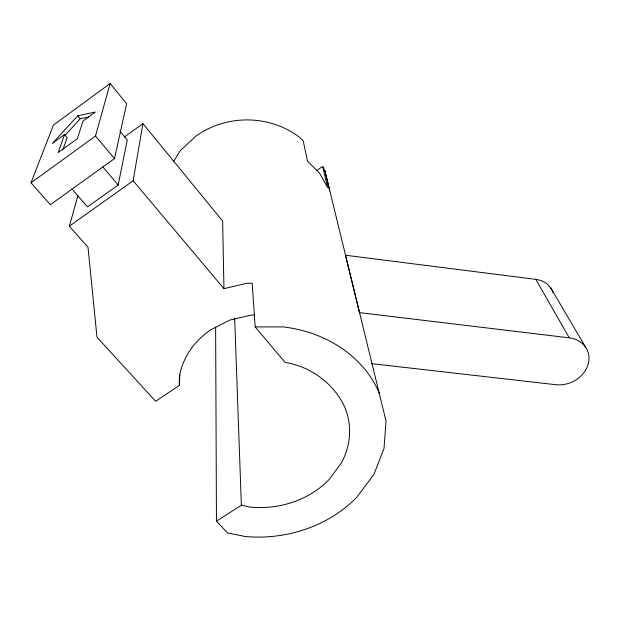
<?xml version="1.0" encoding="UTF-8"?>
<svg xmlns="http://www.w3.org/2000/svg" width="620" height="620" viewBox="0 0 620 620"><rect width="100%" height="100%" fill="white"/><g stroke="black" fill="none" stroke-linecap="round" stroke-linejoin="round"><path stroke-width="0.93" d="M77.926 195.618L69.347 226.192L88.017 247.295L96.976 337.164L155.659 401.279L179.35 385.431L179.885 374.805M69.347 226.192L133.145 180.761L142.925 123.605L222.658 221.084L223.944 288.68L246.876 283.247L252.177 283.262L255.184 326.911L285.068 362.413C310.62 366.474 333.637 383.315 344.627 406.844A86.862 73.703 -5.7 0 1 341.326 463.008L329.375 479.252A86.862 73.703 -5.7 0 1 250.379 507.121L241.366 505.23L216.465 521.149L227.494 532.898L245.032 536.486A124.14 105.384 -5.7 0 0 356.795 497.263L373.961 474.362L383.997 448.469L386.051 421.189L324.88 170.539L322.594 166.454L316.425 170.717M72.005 189.069L87.505 206.894L118.195 185.008L127.255 139.996L119.885 131.115M114.499 158.596L126.658 103.726L110.127 83.514L53.405 125.1L31 182.815L50.352 204.701L114.499 158.596L95.511 136.02L110.127 83.514M63.039 149.343L67.115 137.5L64.558 134.501L52.344 143.414L77.802 115.762L95.333 112.042L82.979 121.055L77.361 138.655L58.164 152.621L64.558 134.501M173.639 161.409L180.164 150.784L195.974 136.051A83.46 77.516 -3 0 1 299.793 137.485L303.211 140.91L307.474 161.076L319.54 173.104L327.709 187.597L322.594 166.454M64.666 135.741L80.275 118.699L88.606 116.986M31 182.815L95.511 136.02M124.201 137.113L142.925 123.605M255.184 326.911L283.177 326.911A124.14 105.384 -5.7 0 1 379.727 394.312M254.665 315.084L250.899 315.084L229.842 320.067L210.94 329.677A80.902 70.006 -5.4 0 0 179.312 377.58L179.35 385.431M371.45 363.63L555.753 384.702A27.241 22.87 -23.6 0 0 588.132 364.273A27.241 22.87 -23.6 0 0 569.23 337.838L535.835 279.364L345.441 255.223L345.611 255.928M345.441 255.223L359.492 312.627L569.23 337.838M102.835 166.912L118.195 185.008M133.145 180.761L223.944 288.68M77.802 115.762L80.275 118.699M550.707 287.905L585.474 346.983M324.88 170.539L329.546 190.293M359.492 312.627L359.67 313.394M234.67 318.51L241.366 505.23M215.628 327.073L216.465 521.149M535.835 279.364A24.699 21.289 -24.6 0 1 553.179 292.896"/></g></svg>
